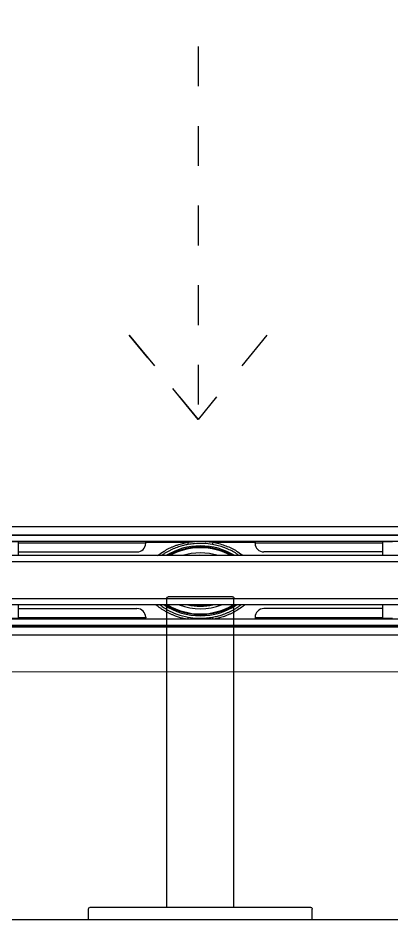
# Model space of a CAD drawing. Header units: millimetres. Extents: x 694231 to 734331, y 4486031 to 4541543.
# Drawn here: x 726054.11 to 726069.15, y 4492478 to 4492514.27 of the extents above; entities that cross this region are included whole.
import ezdxf

# ---------------------------------------------------------------- set-up
doc = ezdxf.new("R2010")
doc.units = ezdxf.units.MM
doc.linetypes.add('AI-Linetype-22', pattern=[3.2004, 1.6002, -1.6002])
doc.layers.add('Deko_Vitrifiye', color=135, linetype='Continuous')
doc.layers.add('Deko_Zemin Seramik5', color=155, linetype='Continuous')

# ---------------------------------------------------------------- blocks, each defined once
blk = doc.blocks.new('A$C29e923fa')
at = {"layer": 'Deko_Vitrifiye', "linetype": 'Continuous'}
for p, q in [((0, 90), (0, 0)), ((0, 90), (4.4, 90)), ((5, 89.4), (5, 0.6)), ((5, 58.5), (129.4, 58.5)), ((130, 57.9), (130, 32.1)), ((5, 31.5), (129.4, 31.5)), ((0, 0), (4.4, 0))]:
    blk.add_line(p, q, dxfattribs=at)
for centre, start, end in [((4.4, 89.4), 0, 90), ((129.4, 57.9), 0, 90), ((129.4, 32.1), 270, 0), ((4.4, 0.6), 270, 0)]:
    blk.add_arc(centre, 0.6, start, end, dxfattribs=at)

msp = doc.modelspace()

# ---------------------------------------------------------------- linework, layer by layer
at = {"layer": 'Deko_Zemin Seramik5'}
for p, q in [((726080.746, 4492493.804), (726042.146, 4492493.804)), ((726080.39, 4492493.461), (726042.504, 4492493.461)), ((726050.579, 4492493.484), (726072.314, 4492493.484)), ((726080.39, 4492493.211), (726042.504, 4492493.211)), ((726054.129, 4492493.197), (726053.729, 4492493.197)), ((726054.129, 4492492.646), (726054.129, 4492493.197)), ((726054.129, 4492493.166), (726059.247, 4492493.166)), ((726059.247, 4492493.166), (726059.247, 4492493.211)), ((726059.247, 4492493.185), (726060.938, 4492493.185)), ((726059.247, 4492493.142), (726059.247, 4492493.166)), ((726061.64, 4492493.211), (726061.955, 4492493.185)), ((726061.955, 4492493.185), (726063.647, 4492493.185)), ((726063.647, 4492493.211), (726063.647, 4492493.166)), ((726063.647, 4492493.142), (726063.647, 4492493.166)), ((726063.647, 4492493.166), (726068.765, 4492493.166)), ((726068.765, 4492493.197), (726068.765, 4492492.646)), ((726069.165, 4492493.197), (726068.765, 4492493.197)), ((726068.795, 4492493.211), (726068.795, 4492493.197)), ((726069.135, 4492493.197), (726069.135, 4492493.211)), ((726054.129, 4492492.793), (726058.897, 4492492.793)), ((726068.765, 4492492.793), (726063.997, 4492492.793)), ((726080.465, 4492492.646), (726042.429, 4492492.646)), ((726080.465, 4492492.396), (726042.429, 4492492.396)), ((726061.419, 4492492.659), (726061.206, 4492492.646)), ((726061.687, 4492492.646), (726061.419, 4492492.659)), ((726080.465, 4492490.916), (726042.429, 4492490.916)), ((726080.465, 4492490.666), (726042.429, 4492490.666)), ((726054.129, 4492490.116), (726054.129, 4492490.666)), ((726061.875, 4492490.655), (726061.881, 4492490.666)), ((726061.923, 4492490.665), (726061.875, 4492490.655)), ((726061.927, 4492490.666), (726061.923, 4492490.665)), ((726068.765, 4492490.666), (726068.765, 4492490.116)), ((726054.129, 4492490.519), (726058.897, 4492490.519)), ((726068.765, 4492490.519), (726063.997, 4492490.519)), ((726042.504, 4492490.101), (726080.39, 4492490.101)), ((726042.504, 4492489.851), (726080.39, 4492489.851)), ((726054.129, 4492490.116), (726053.729, 4492490.116)), ((726059.247, 4492490.146), (726054.129, 4492490.146)), ((726059.247, 4492490.17), (726059.247, 4492490.146)), ((726059.247, 4492490.101), (726059.247, 4492490.146)), ((726063.647, 4492490.17), (726063.647, 4492490.146)), ((726063.647, 4492490.146), (726063.647, 4492490.101)), ((726068.765, 4492490.146), (726063.647, 4492490.146)), ((726069.165, 4492490.116), (726068.765, 4492490.116)), ((726068.795, 4492490.116), (726068.795, 4492490.101)), ((726069.135, 4492490.101), (726069.135, 4492490.116)), ((726050.579, 4492489.783), (726072.314, 4492489.783)), ((726042.146, 4492489.463), (726080.746, 4492489.463))]:
    msp.add_line(p, q, dxfattribs=at)
msp.add_lwpolyline([(726101.446, 4492635.383), (726101.446, 4492477.995), (726021.447, 4492477.995), (726021.447, 4492660.383)], dxfattribs=at)
msp.add_lwpolyline([(726091.446, 4492635.383), (726091.446, 4492489.971, -0.414145), (726089.446, 4492487.971), (726033.447, 4492487.956, -0.414282), (726031.446, 4492489.956), (726031.446, 4492635.383)], format="xyb", close=True, dxfattribs=at)
at = {"layer": 'Deko_Zemin Seramik5', "linetype": 'AI-Linetype-22'}
for points in [[(726061.356, 4492513.122), (726061.356, 4492498.122), (726058.589, 4492501.513)], [(726058.589, 4492501.513), (726061.356, 4492498.122)], [(726064.123, 4492501.513), (726061.356, 4492498.122)]]:
    msp.add_lwpolyline(points, dxfattribs=at)
at = {"layer": 'Deko_Zemin Seramik5'}
for centre, radius, start, end in [((726058.897, 4492493.142), 0.349, 269.891, 359.8906), ((726062.503, 4492493.447), 1.587, 189.4951, 192.8248), ((726060.39, 4492493.447), 1.587, 347.1752, 350.5049), ((726063.996, 4492493.142), 0.349, 180.1094, 270.109), ((726061.446, 4492490.389), 2.65, 58.4105, 121.5895), ((726061.446, 4492490.389), 2.6, 60.2506, 119.7494), ((726061.446, 4492490.389), 2.575, 61.2389, 118.7611), ((726061.446, 4492490.389), 2.37, 72.26, 107.74), ((726061.446, 4492492.878), 2.65, 236.6126, 270), ((726061.446, 4492492.878), 2.6, 238.3235, 270), ((726061.446, 4492492.878), 2.575, 239.2368, 300.7632), ((726061.446, 4492492.878), 2.37, 249.0038, 290.9962), ((726061.446, 4492492.878), 2.27, 257.0856, 282.9144), ((726061.446, 4492492.878), 2.256, 258.7522, 281.1216), ((726061.446, 4492492.878), 2.65, 270, 303.3874), ((726061.446, 4492492.878), 2.6, 270, 301.6765), ((726058.897, 4492490.17), 0.349, 0.1094, 90.109), ((726063.996, 4492490.17), 0.349, 89.891, 179.8906), ((726061.913, 4492489.943), 0.985, 166.5189, 170.7824), ((726060.979, 4492489.943), 0.985, 9.2176, 13.4811)]:
    msp.add_arc(centre, radius, start, end, dxfattribs=at)
for points, knots in [([(726059.72, 4492492.646), (726059.807, 4492492.71), (726059.926, 4492492.796), (726060.09, 4492492.889), (726060.197, 4492492.944), (726060.308, 4492492.995), (726060.421, 4492493.041), (726060.563, 4492493.092), (726060.734, 4492493.144), (726060.87, 4492493.172), (726060.938, 4492493.185)], [0, 0, 0, 0, 0.239811, 0.32927, 0.418889, 0.509484, 0.600581, 0.691848, 0.845514, 1, 1, 1, 1]), ([(726060.955, 4492493.095), (726060.89, 4492493.082), (726060.76, 4492493.055), (726060.559, 4492492.995), (726060.39, 4492492.93), (726060.25, 4492492.866), (726060.147, 4492492.814), (726060.046, 4492492.757), (726059.955, 4492492.701), (726059.9, 4492492.663), (726059.877, 4492492.646)], [0, 0, 0, 0, 0.1693, 0.339504, 0.533283, 0.630786, 0.729353, 0.828096, 0.927914, 1, 1, 1, 1]), ([(726060.938, 4492493.185), (726061.021, 4492493.197), (726061.121, 4492493.21), (726061.222, 4492493.211), (726061.239, 4492493.211)], [0, 0, 0, 0, 0.834969, 1, 1, 1, 1]), ([(726061.937, 4492493.095), (726061.816, 4492493.112), (726061.571, 4492493.146), (726061.24, 4492493.138), (726061.036, 4492493.107), (726060.955, 4492493.095)], [0, 0, 0, 0, 0.372425, 0.751784, 1, 1, 1, 1]), ([(726063.003, 4492492.646), (726062.97, 4492492.672), (726062.817, 4492492.791), (726062.496, 4492492.94), (726062.166, 4492493.05), (726061.975, 4492493.088), (726061.937, 4492493.095)], [0, 0, 0, 0, 0.108003, 0.499217, 0.901792, 1, 1, 1, 1]), ([(726061.955, 4492493.185), (726061.994, 4492493.178), (726062.19, 4492493.14), (726062.532, 4492493.027), (726062.9, 4492492.851), (726063.092, 4492492.699), (726063.159, 4492492.646)], [0, 0, 0, 0, 0.089074, 0.449026, 0.808981, 1, 1, 1, 1]), ([(726060.846, 4492490.101), (726060.837, 4492490.102), (726060.713, 4492490.127), (726060.553, 4492490.176), (726060.368, 4492490.247), (726060.258, 4492490.295), (726060.149, 4492490.348), (726060.042, 4492490.405), (726059.938, 4492490.467), (726059.839, 4492490.532), (726059.746, 4492490.598), (726059.688, 4492490.644), (726059.66, 4492490.666)], [0, 0, 0, 0, 0.020019, 0.286768, 0.37706, 0.467513, 0.558941, 0.650872, 0.742973, 0.831775, 0.920729, 1, 1, 1, 1]), ([(726059.83, 4492490.666), (726059.883, 4492490.624), (726060.055, 4492490.489), (726060.396, 4492490.326), (726060.726, 4492490.217), (726060.918, 4492490.18), (726060.955, 4492490.172)], [0, 0, 0, 0, 0.161836, 0.528908, 0.9066, 1, 1, 1, 1]), ([(726061.937, 4492490.172), (726062.003, 4492490.186), (726062.134, 4492490.212), (726062.298, 4492490.262), (726062.433, 4492490.31), (726062.539, 4492490.354), (726062.643, 4492490.401), (726062.746, 4492490.454), (726062.848, 4492490.511), (726062.947, 4492490.573), (726063.024, 4492490.625), (726063.067, 4492490.657), (726063.078, 4492490.666)], [0, 0, 0, 0, 0.159324, 0.319502, 0.410485, 0.501625, 0.593004, 0.685541, 0.778243, 0.871955, 0.966186, 1, 1, 1, 1]), ([(726063.232, 4492490.666), (726063.222, 4492490.657), (726063.181, 4492490.623), (726063.075, 4492490.545), (726062.942, 4492490.458), (726062.804, 4492490.379), (726062.696, 4492490.324), (726062.586, 4492490.273), (726062.473, 4492490.226), (726062.331, 4492490.175), (726062.187, 4492490.131), (726062.08, 4492490.109), (726062.04, 4492490.101)], [0, 0, 0, 0, 0.030289, 0.119105, 0.29716, 0.387464, 0.47793, 0.56938, 0.661337, 0.753466, 0.908955, 1, 1, 1, 1]), ([(726060.955, 4492490.172), (726061.077, 4492490.155), (726061.322, 4492490.121), (726061.653, 4492490.129), (726061.857, 4492490.16), (726061.937, 4492490.172)], [0, 0, 0, 0, 0.372425, 0.751784, 1, 1, 1, 1]), ([(726072.314, 4492489.824), (726071.95, 4492489.824), (726067.35, 4492489.824), (726068.517, 4492489.824), (726063.564, 4492489.824), (726051.128, 4492489.824), (726047.295, 4492489.824), (726050.579, 4492489.824)], [0, 0, 0, 0, 0.020648, 0.260324, 0.5, 0.619838, 1, 1, 1, 1])]:
    msp.add_open_spline(points, degree=3, knots=knots, dxfattribs=at)

# ---------------------------------------------------------------- block references
at = {"xscale": -0.1000000000000001, "yscale": 0.1000000000000001, "zscale": 0.1000000000000001, "rotation": 270.0000000000001}
msp.add_blockref('A$C29e923fa', (726056.946, 4492477.995), dxfattribs=at)

doc.saveas('drawing.dxf')
